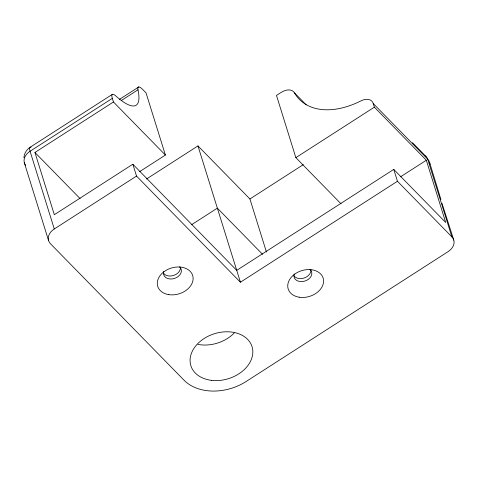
<?xml version="1.0" encoding="UTF-8"?>
<svg xmlns="http://www.w3.org/2000/svg" width="478" height="478" viewBox="0 0 478 478"><rect width="100%" height="100%" fill="white"/><g stroke="black" fill="none" stroke-linecap="round" stroke-linejoin="round"><path stroke-width="0.72" d="M23.9 157.692C24.157 153.814 26.236 150.092 29.385 147.816M30.06 147.284L112.306 94.393M139.648 171.62L165.4 155.063L146.017 92.834L142.982 89.733A13.731 3.274 57.3 0 0 137.999 89.792A77.806 18.564 57.3 0 1 115.885 96.012A13.731 3.274 57.3 0 0 112.318 98.36L30.066 151.245A13.731 10.092 -17.3 0 0 25.651 165.328M341.053 203.825L295.858 157.65L276.475 95.421L281.058 92.475A13.731 8.718 -44.4 0 1 294.502 92.899A77.806 49.395 -44.4 0 0 360.962 100.876A13.731 8.718 -44.4 0 1 373.234 103.535L374.37 107.168L426.316 160.244L445.699 222.473L393.752 169.403L236.73 270.369L132.83 164.223L54.325 214.706L34.942 152.476L113.447 101.993L112.318 98.36M119.494 99.358L138.811 86.936M121.436 100.446L137.999 89.792M424.757 155.649A13.731 8.718 -44.4 0 1 427.661 159.138L451.865 236.855A13.731 10.092 -17.3 0 1 448.071 251.649L246.194 381.468A45.768 33.639 -17.3 0 1 184.066 380.231L50.483 243.762A13.731 10.092 -17.3 0 1 54.277 228.968L136.523 176.077L132.83 164.223M146.465 179.023L197.964 145.904L249.916 198.973L266.437 252.014M191.6 224.696L217.347 208.139L262.547 254.308M295.858 157.65L374.37 107.168M249.916 198.973L303.303 164.647M400.564 176.8L426.316 160.244M136.523 176.077L240.422 282.223L397.445 181.258L393.752 169.403M412.466 142.665L426.071 156.563M373.234 103.535L427.661 159.138A13.731 10.092 -17.3 0 1 429.895 164.462M397.445 181.258L451.865 236.855M294.502 92.899L306.165 104.813M113.447 101.993L165.4 155.063M34.942 152.476L80.137 198.651M441.995 203.323L453.813 240.153M197.964 145.904L240.422 282.223M54.277 228.968L30.066 151.245A13.731 3.274 57.3 0 1 31.088 147.23M24.33 162.741L48.535 240.464M429.603 162.43L440.925 199.493M234.226 333.011A32.038 23.547 -17.3 0 1 197.952 344.399M309.989 269.473A9.154 6.728 -17.3 0 1 304.594 281.136A9.154 6.728 -17.3 0 1 294.251 273.954M310.879 269.717A9.154 6.728 -17.3 0 1 304.217 278.005A9.154 6.728 -17.3 0 1 293.707 275.471M179.531 266.885A9.154 6.728 -17.3 0 1 174.135 278.549A9.154 6.728 -17.3 0 1 163.793 271.367M180.415 267.124A9.154 6.728 -17.3 0 1 173.759 275.418A9.154 6.728 -17.3 0 1 163.249 272.884M211.7 380.369A32.038 23.547 -17.3 0 0 252.163 347.058A32.038 23.547 -17.3 0 0 200.497 341.149A32.038 23.547 -17.3 0 0 211.7 380.369M299.21 297.214A18.307 13.456 -17.3 0 0 323.367 278.973A18.307 13.456 -17.3 0 0 294.382 274.372A18.307 13.456 -17.3 0 0 299.21 297.214M168.752 294.627A18.307 13.456 -17.3 0 0 192.909 276.38A18.307 13.456 -17.3 0 0 163.924 271.779A18.307 13.456 -17.3 0 0 168.752 294.627"/></g></svg>
